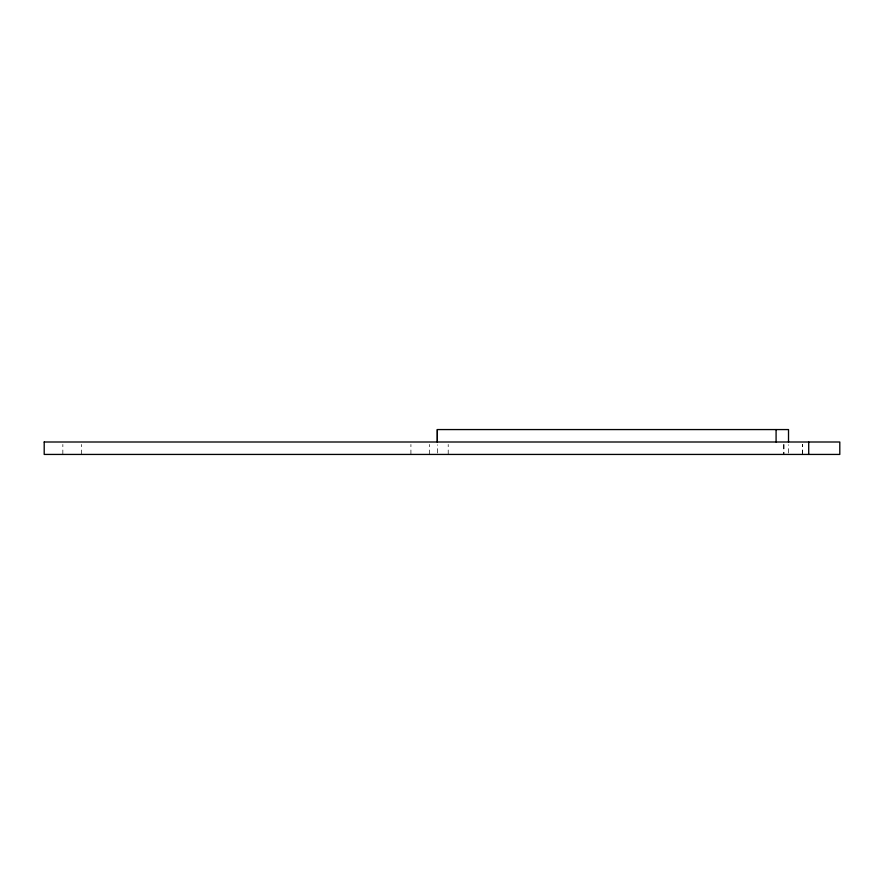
<?xml version="1.0" encoding="UTF-8"?>
<svg xmlns="http://www.w3.org/2000/svg" width="884" height="884" viewBox="0 0 884 884"><rect width="100%" height="100%" fill="white"/><g stroke="black" fill="none" stroke-linecap="round" stroke-linejoin="round"><path stroke-width="0.66" stroke-dasharray="4.42 3.31" d="M62.841 454.431L62.852 444.486M81.494 454.431L81.494 444.486M410.916 454.431L410.916 444.486M429.569 454.431L429.569 444.486M437.337 453.05L437.337 444.762M448.21 454.431L448.21 444.486M788.517 453.05L788.517 444.762M802.506 454.431L802.506 444.486L802.506 453.194M783.865 444.486L783.865 454.431L783.854 444.486"/><path stroke-width="1.33" d="M437.337 429.569L437.337 442L437.337 429.569L788.517 429.569L788.517 442M808.716 454.431L808.716 442M776.086 429.569L776.086 442M44.2 442L44.2 454.431L839.8 454.431L839.8 442L44.2 442"/></g></svg>
